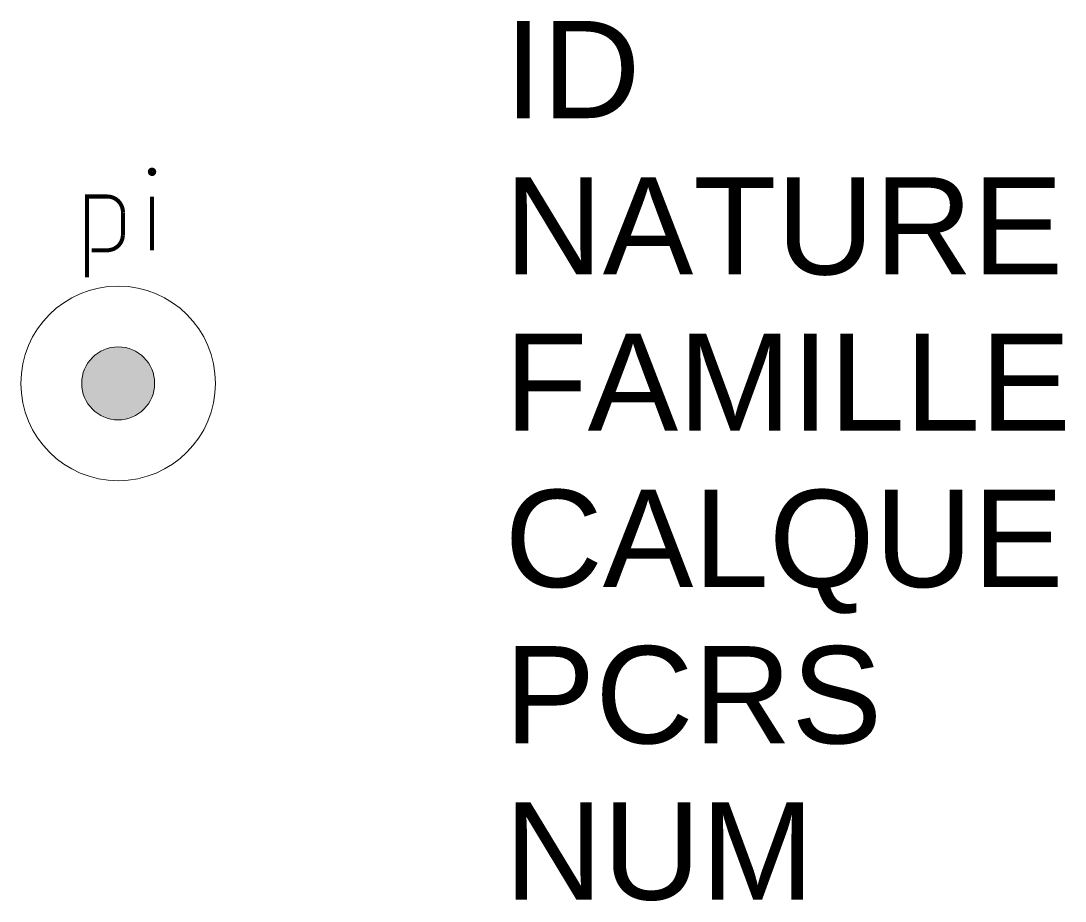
# Model space of a CAD drawing. Header units: metres. Extents: x -0.2 to 1.95, y -1.06 to 0.75.
import ezdxf

# ---------------------------------------------------------------- set-up
doc = ezdxf.new("R2010")
doc.units = ezdxf.units.M
doc.linetypes.add('Socle_Continu', pattern=[2.5, 2.5, 0])
doc.layers.add('EAUPO_SCS', color=140, linetype='Socle_Continu', lineweight=13)
doc.styles.get("Standard").update_dxf_attribs({"font": 'arial.ttf'})

msp = doc.modelspace()

# ---------------------------------------------------------------- hatches: boundary and pattern name
at = {"layer": 'EAUPO_SCS', "linetype": 'Socle_Continu'}
h = msp.add_hatch(color=256, dxfattribs=at)
h.dxf.hatch_style = 1
h.paths.add_polyline_path([(-0.075, 0, 1), (0.075, 0, 1)])

# ---------------------------------------------------------------- linework, layer by layer
at = {"layer": 'EAUPO_SCS', "linetype": 'Socle_Continu', "const_width": 0.00829, "flags": 128}
for points in [[(0.0732, 0.4322, 1.017983), (0.0659, 0.4374, 0.985387), (0.0732, 0.4322)], [(-0.0639, 0.2182), (-0.0639, 0.3841), (-0.0224, 0.3841, -0.410802), (0.0098, 0.3519), (0.0097, 0.304, -0.396178), (-0.0224, 0.2736), (-0.0547, 0.2736)]]:
    msp.add_lwpolyline(points, format="xyb", dxfattribs=at)
msp.add_lwpolyline([(0.0696, 0.2735), (0.0696, 0.3841)], dxfattribs=at)
at = {"layer": 'EAUPO_SCS', "linetype": 'Socle_Continu'}
for radius in [0.2, 0.075]:
    msp.add_circle((0, 0), radius, dxfattribs=at)

# ---------------------------------------------------------------- texts
at = {"layer": 'EAUPO_SCS', "linetype": 'Socle_Continu', "flags": 9}
for tag, p, s in [('ID', (0.7944, 0.5451), 'AP_0005'), ('NATURE', (0.7944, 0.2238), 'Poteau incendie'), ('FAMILLE', (0.7944, -0.0975), 'Eau potable'), ('CALQUE', (0.7944, -0.4188), 'EAUPO_SCS'), ('PCRS', (0.7944, -0.7401), 'AffleurantSymbole'), ('NUM', (0.7944, -1.0613), '000')]:
    msp.add_attdef(tag, p, s, height=0.2, dxfattribs=at)

doc.saveas('drawing.dxf')
